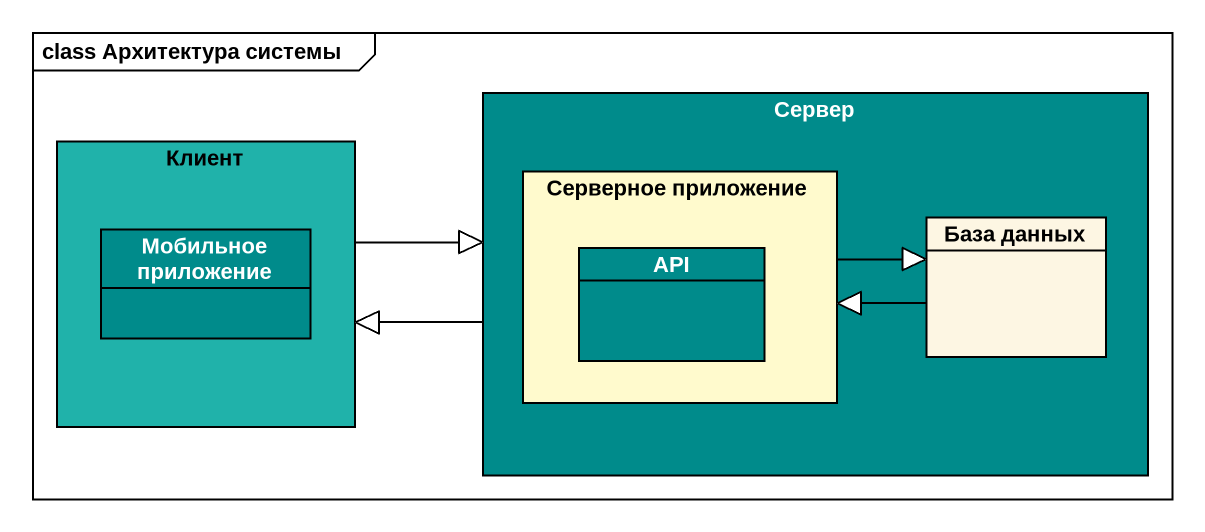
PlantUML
@startuml
mainframe class Архитектура системы
hide circle
hide empty members
rectangle Сервер #008B8B {
  rectangle "Серверное приложение" as Серверное_приложение #FFFACD {
    class API #008B8B
  }
  class "База данных" as База_данных
}
rectangle Клиент #20B2AA {
  class "Мобильное приложение" as Мобильное_приложение #008B8B
}
Сервер -left-|> Клиент
Клиент -right-|> Сервер
Серверное_приложение -right-|> База_данных
База_данных -left-|> Серверное_приложение
@enduml
